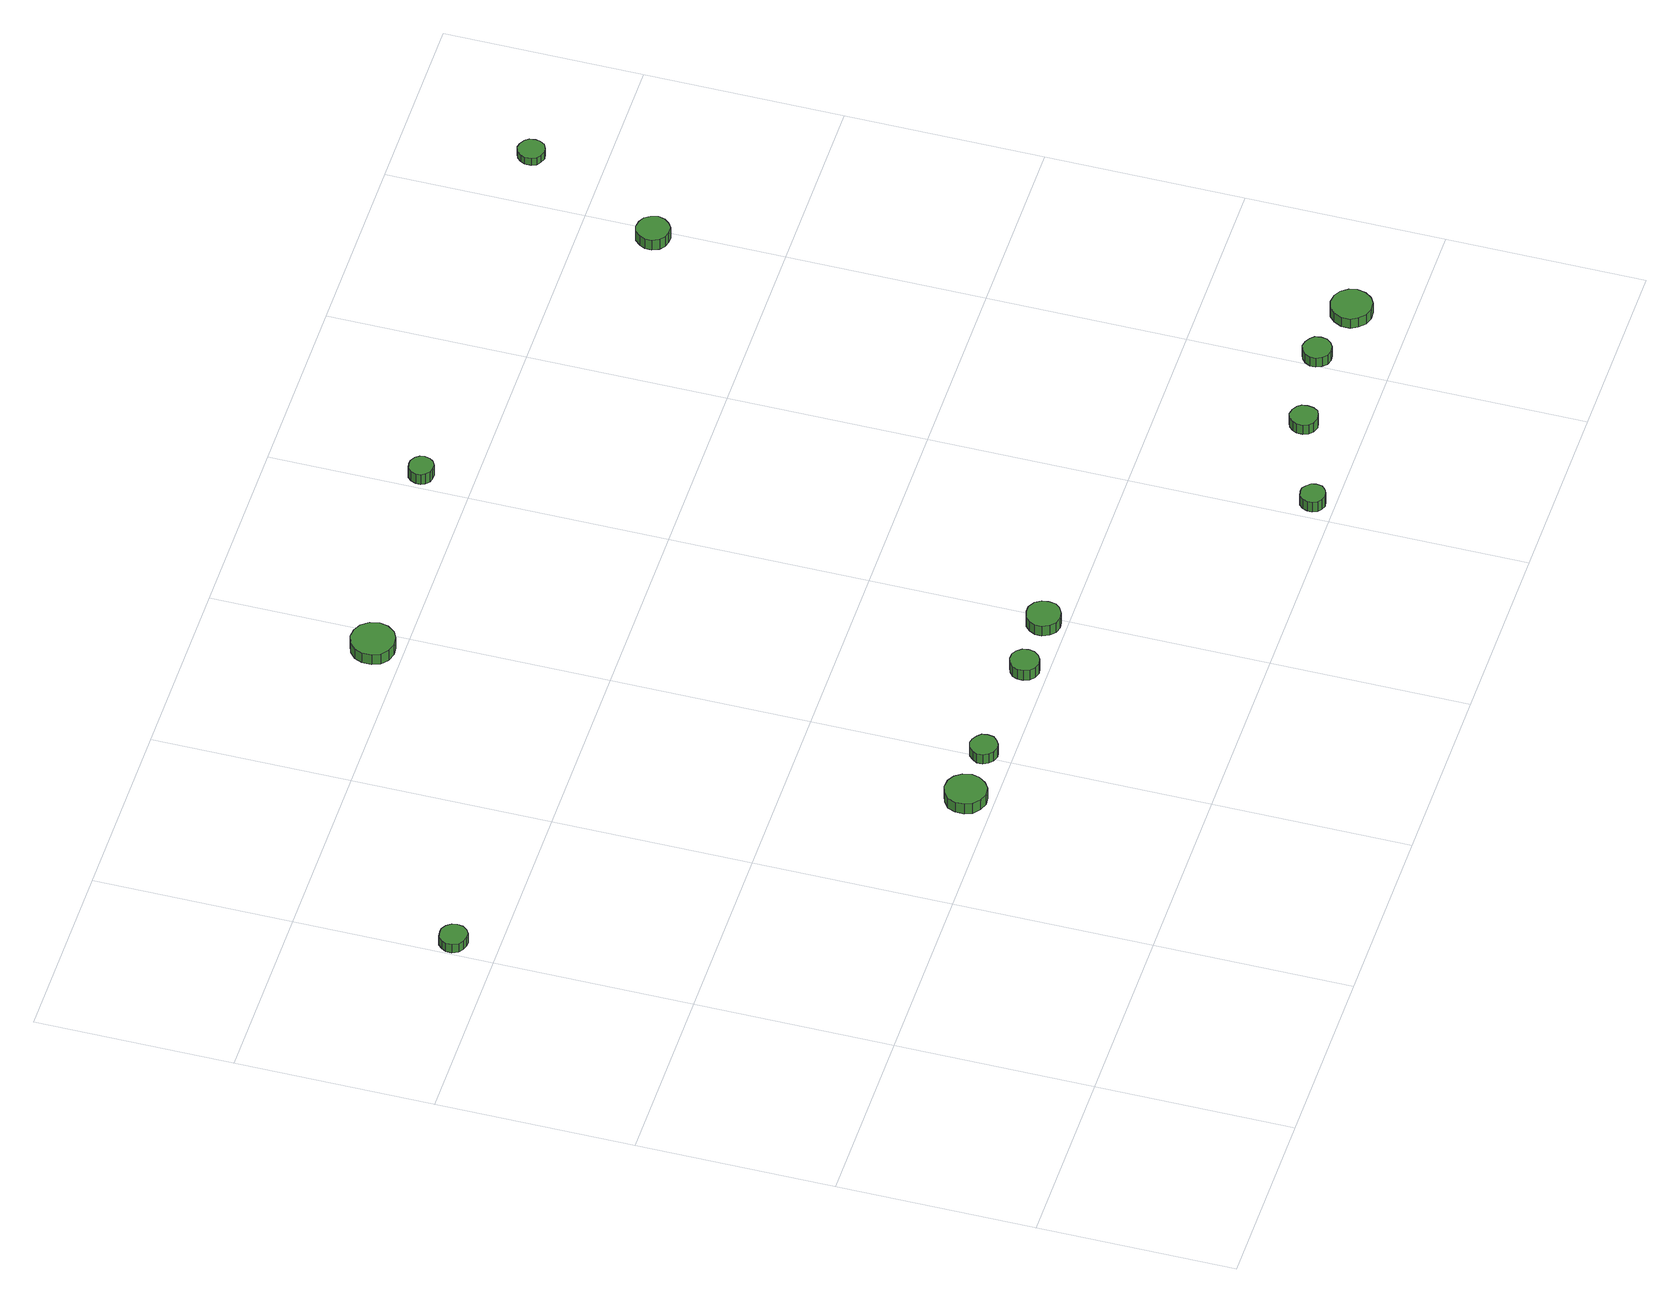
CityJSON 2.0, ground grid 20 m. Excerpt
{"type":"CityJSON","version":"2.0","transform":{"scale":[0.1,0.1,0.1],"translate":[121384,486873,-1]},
"CityObjects":{
"tree1":{"type":"SolitaryVegetationObject","attributes":{"function":"something"},"geometry":[{"type":"MultiSurface","lod":"1","boundaries":[[[0,1,2,3,4,5,6,7,8,9,10,11,12,13,14]],[[15,16,17,18,19,20,21,22,23,24,25,26,27,28,29]],[[0,29,28,1]],[[1,28,27,2]],[[2,27,26,3]],[[3,26,25,4]],[[4,25,24,5]],[[5,24,23,6]],[[6,23,22,7]],[[7,22,21,8]],[[8,21,20,9]],[[9,20,19,10]],[[10,19,18,11]],[[11,18,17,12]],[[12,17,16,13]],[[13,16,15,14]],[[14,15,29,0]]]}]},
"tree2":{"type":"SolitaryVegetationObject","attributes":{"function":"something"},"geometry":[{"type":"MultiSurface","lod":"1","boundaries":[[[30,31,32,33,34,35,36,37,38,39,40,41,42,43,44]],[[45,46,47,48,49,50,51,52,53,54,55,56,57,58,59]],[[30,59,58,31]],[[31,58,57,32]],[[32,57,56,33]],[[33,56,55,34]],[[34,55,54,35]],[[35,54,53,36]],[[36,53,52,37]],[[37,52,51,38]],[[38,51,50,39]],[[39,50,49,40]],[[40,49,48,41]],[[41,48,47,42]],[[42,47,46,43]],[[43,46,45,44]],[[44,45,59,30]]]}]},
"tree3":{"type":"SolitaryVegetationObject","attributes":{"function":"something"},"geometry":[{"type":"MultiSurface","lod":"1","boundaries":[[[60,61,62,63,64,65,66,67,68,69,70,71,72,73,74]],[[75,76,77,78,79,80,81,82,83,84,85,86,87,88,89]],[[60,89,88,61]],[[61,88,87,62]],[[62,87,86,63]],[[63,86,85,64]],[[64,85,84,65]],[[65,84,83,66]],[[66,83,82,67]],[[67,82,81,68]],[[68,81,80,69]],[[69,80,79,70]],[[70,79,78,71]],[[71,78,77,72]],[[72,77,76,73]],[[73,76,75,74]],[[74,75,89,60]]]}]},
"tree4":{"type":"SolitaryVegetationObject","attributes":{"function":"something"},"geometry":[{"type":"MultiSurface","lod":"1","boundaries":[[[90,91,92,93,94,95,96,97,98,99,100,101,102,103,104]],[[105,106,107,108,109,110,111,112,113,114,115,116,117,118,119]],[[90,119,118,91]],[[91,118,117,92]],[[92,117,116,93]],[[93,116,115,94]],[[94,115,114,95]],[[95,114,113,96]],[[96,113,112,97]],[[97,112,111,98]],[[98,111,110,99]],[[99,110,109,100]],[[100,109,108,101]],[[101,108,107,102]],[[102,107,106,103]],[[103,106,105,104]],[[104,105,119,90]]]}]},
"tree5":{"type":"SolitaryVegetationObject","attributes":{"function":"something"},"geometry":[{"type":"MultiSurface","lod":"1","boundaries":[[[120,121,122,123,124,125,126,127,128,129,130,131,132,133,134]],[[135,136,137,138,139,140,141,142,143,144,145,146,147,148,149]],[[120,149,148,121]],[[121,148,147,122]],[[122,147,146,123]],[[123,146,145,124]],[[124,145,144,125]],[[125,144,143,126]],[[126,143,142,127]],[[127,142,141,128]],[[128,141,140,129]],[[129,140,139,130]],[[130,139,138,131]],[[131,138,137,132]],[[132,137,136,133]],[[133,136,135,134]],[[134,135,149,120]]]}]},
"tree6":{"type":"SolitaryVegetationObject","attributes":{"function":"something"},"geometry":[{"type":"MultiSurface","lod":"1","boundaries":[[[150,151,152,153,154,155,156,157,158,159,160,161,162,163,164]],[[165,166,167,168,169,170,171,172,173,174,175,176,177,178,179]],[[150,179,178,151]],[[151,178,177,152]],[[152,177,176,153]],[[153,176,175,154]],[[154,175,174,155]],[[155,174,173,156]],[[156,173,172,157]],[[157,172,171,158]],[[158,171,170,159]],[[159,170,169,160]],[[160,169,168,161]],[[161,168,167,162]],[[162,167,166,163]],[[163,166,165,164]],[[164,165,179,150]]]}]},
"tree7":{"type":"SolitaryVegetationObject","attributes":{"function":"something"},"geometry":[{"type":"MultiSurface","lod":"1","boundaries":[[[180,181,182,183,184,185,186,187,188,189,190,191,192,193,194]],[[195,196,197,198,199,200,201,202,203,204,205,206,207,208,209]],[[180,209,208,181]],[[181,208,207,182]],[[182,207,206,183]],[[183,206,205,184]],[[184,205,204,185]],[[185,204,203,186]],[[186,203,202,187]],[[187,202,201,188]],[[188,201,200,189]],[[189,200,199,190]],[[190,199,198,191]],[[191,198,197,192]],[[192,197,196,193]],[[193,196,195,194]],[[194,195,209,180]]]}]},
"tree8":{"type":"SolitaryVegetationObject","attributes":{"function":"something"},"geometry":[{"type":"MultiSurface","lod":"1","boundaries":[[[210,211,212,213,214,215,216,217,218,219,220,221,222,223,224]],[[225,226,227,228,229,230,231,232,233,234,235,236,237,238,239]],[[210,239,238,211]],[[211,238,237,212]],[[212,237,236,213]],[[213,236,235,214]],[[214,235,234,215]],[[215,234,233,216]],[[216,233,232,217]],[[217,232,231,218]],[[218,231,230,219]],[[219,230,229,220]],[[220,229,228,221]],[[221,228,227,222]],[[222,227,226,223]],[[223,226,225,224]],[[224,225,239,210]]]}]},
"tree9":{"type":"SolitaryVegetationObject","attributes":{"function":"something"},"geometry":[{"type":"MultiSurface","lod":"1","boundaries":[[[240,241,242,243,244,245,246,247,248,249,250,251,252,253,254]],[[255,256,257,258,259,260,261,262,263,264,265,266,267,268,269]],[[240,269,268,241]],[[241,268,267,242]],[[242,267,266,243]],[[243,266,265,244]],[[244,265,264,245]],[[245,264,263,246]],[[246,263,262,247]],[[247,262,261,248]],[[248,261,260,249]],[[249,260,259,250]],[[250,259,258,251]],[[251,258,257,252]],[[252,257,256,253]],[[253,256,255,254]],[[254,255,269,240]]]}]},
"tree10":{"type":"SolitaryVegetationObject","attributes":{"function":"something"},"geometry":[{"type":"MultiSurface","lod":"1","boundaries":[[[270,271,272,273,274,275,276,277,278,279,280,281,282,283,284]],[[285,286,287,288,289,290,291,292,293,294,295,296,297,298,299]],[[270,299,298,271]],[[271,298,297,272]],[[272,297,296,273]],[[273,296,295,274]],[[274,295,294,275]],[[275,294,293,276]],[[276,293,292,277]],[[277,292,291,278]],[[278,291,290,279]],[[279,290,289,280]],[[280,289,288,281]],[[281,288,287,282]],[[282,287,286,283]],[[283,286,285,284]],[[284,285,299,270]]]}]},
"tree11":{"type":"SolitaryVegetationObject","attributes":{"function":"something"},"geometry":[{"type":"MultiSurface","lod":"1","boundaries":[[[300,301,302,303,304,305,306,307,308,309,310,311,312,313,314]],[[315,316,317,318,319,320,321,322,323,324,325,326,327,328,329]],[[300,329,328,301]],[[301,328,327,302]],[[302,327,326,303]],[[303,326,325,304]],[[304,325,324,305]],[[305,324,323,306]],[[306,323,322,307]],[[307,322,321,308]],[[308,321,320,309]],[[309,320,319,310]],[[310,319,318,311]],[[311,318,317,312]],[[312,317,316,313]],[[313,316,315,314]],[[314,315,329,300]]]}]},
"tree12":{"type":"SolitaryVegetationObject","attributes":{"function":"something"},"geometry":[{"type":"MultiSurface","lod":"1","boundaries":[[[330,331,332,333,334,335,336,337,338,339,340,341,342,343,344]],[[345,346,347,348,349,350,351,352,353,354,355,356,357,358,359]],[[330,359,358,331]],[[331,358,357,332]],[[332,357,356,333]],[[333,356,355,334]],[[334,355,354,335]],[[335,354,353,336]],[[336,353,352,337]],[[337,352,351,338]],[[338,351,350,339]],[[339,350,349,340]],[[340,349,348,341]],[[341,348,347,342]],[[342,347,346,343]],[[343,346,345,344]],[[344,345,359,330]]]}]},
"tree13":{"type":"SolitaryVegetationObject","attributes":{"function":"something"},"geometry":[{"type":"MultiSurface","lod":"1","boundaries":[[[360,361,362,363,364,365,366,367,368,369,370,371,372,373,374]],[[375,376,377,378,379,380,381,382,383,384,385,386,387,388,389]],[[360,389,388,361]],[[361,388,387,362]],[[362,387,386,363]],[[363,386,385,364]],[[364,385,384,365]],[[365,384,383,366]],[[366,383,382,367]],[[367,382,381,368]],[[368,381,380,369]],[[369,380,379,370]],[[370,379,378,371]],[[371,378,377,372]],[[372,377,376,373]],[[373,376,375,374]],[[374,375,389,360]]]}]}
},
"vertices":[
[31,645,17],[30,650,17],[26,655,17],[21,658,17],[16,658,17],[10,657,17],[6,653,17],[3,648,17],[3,642,17],[6,636,17],[10,633,17],[16,631,17],[21,631,17],[26,634,17],[30,639,17],[30,639,6],[26,634,6],[21,631,6],[16,631,6],[10,633,6],[6,636,6],[3,642,6],[3,648,6],[6,653,6],[10,657,6],[16,658,6],[21,658,6],[26,655,6],[30,650,6],[31,645,6],
[355,226,27],[353,235,27],[348,242,27],[341,246,27],[332,247,27],[324,244,27],[317,239,27],[314,231,27],[314,222,27],[317,214,27],[324,208,27],[332,205,27],[341,206,27],[348,211,27],[353,218,27],[353,218,14],[348,211,14],[341,206,14],[332,205,14],[324,208,14],[317,214,14],[314,222,14],[314,231,14],[317,239,14],[324,244,14],[332,247,14],[341,246,14],[348,242,14],[353,235,14],[355,226,14],
[413,227,25],[412,233,25],[408,237,25],[403,240,25],[398,241,25],[392,239,25],[388,235,25],[385,230,25],[385,224,25],[388,219,25],[392,215,25],[398,213,25],[403,214,25],[408,217,25],[412,221,25],[412,221,13],[408,217,13],[403,214,13],[398,213,13],[392,215,13],[388,219,13],[385,224,13],[385,230,13],[388,235,13],[392,239,13],[398,241,13],[403,240,13],[408,237,13],[412,233,13],[413,227,13],
[535,222,25],[534,228,25],[530,233,25],[525,236,25],[519,236,25],[513,234,25],[508,230,25],[506,225,25],[506,219,25],[508,213,25],[513,209,25],[519,207,25],[525,208,25],[530,211,25],[534,216,25],[534,216,12],[530,211,12],[525,208,12],[519,207,12],[513,209,12],[508,213,12],[506,219,12],[506,225,12],[508,230,12],[513,234,12],[519,236,12],[525,236,12],[530,233,12],[534,228,12],[535,222,12],
[393,828,28],[391,837,28],[385,845,28],[377,849,28],[368,850,28],[359,847,28],[352,841,28],[349,833,28],[349,823,28],[352,815,28],[359,809,28],[368,806,28],[377,807,28],[385,811,28],[391,819,28],[391,819,15],[385,811,15],[377,807,15],[368,806,15],[359,809,15],[352,815,15],[349,823,15],[349,833,15],[352,841,15],[359,847,15],[368,850,15],[377,849,15],[385,845,15],[391,837,15],[393,828,15],
[604,222,24],[603,229,24],[599,235,24],[592,239,24],[585,239,24],[578,237,24],[573,232,24],[570,226,24],[570,219,24],[573,212,24],[578,207,24],[585,205,24],[592,206,24],[599,210,24],[603,215,24],[603,215,11],[599,210,11],[592,206,11],[585,205,11],[578,207,11],[573,212,11],[570,219,11],[570,226,11],[573,232,11],[578,237,11],[585,239,11],[592,239,11],[599,235,11],[603,229,11],[604,222,11],
[833,22,20],[832,27,20],[828,31,20],[824,34,20],[819,34,20],[814,33,20],[810,29,20],[808,24,20],[808,19,20],[810,14,20],[814,11,20],[819,9,20],[824,10,20],[828,12,20],[832,16,20],[832,16,7],[828,12,7],[824,10,7],[819,9,7],[814,11,7],[810,14,7],[808,19,7],[808,24,7],[810,29,7],[814,33,7],[819,34,7],[824,34,7],[828,31,7],[832,27,7],[833,22,7],
[627,851,23],[626,856,23],[623,860,23],[618,863,23],[613,863,23],[608,862,23],[604,858,23],[602,853,23],[602,848,23],[604,844,23],[608,840,23],[613,839,23],[618,839,23],[623,842,23],[626,846,23],[626,846,10],[623,842,10],[618,839,10],[613,839,10],[608,840,10],[604,844,10],[602,848,10],[602,853,10],[604,858,10],[608,862,10],[613,863,10],[618,863,10],[623,860,10],[626,856,10],[627,851,10],
[934,60,19],[933,66,19],[930,70,19],[925,73,19],[919,74,19],[913,72,19],[909,68,19],[907,63,19],[907,57,19],[909,52,19],[913,48,19],[919,46,19],[925,47,19],[930,49,19],[933,54,19],[933,54,7],[930,49,7],[925,47,7],[919,46,7],[913,48,7],[909,52,7],[907,57,7],[907,63,7],[909,68,7],[913,72,7],[919,74,7],[925,73,7],[930,70,7],[933,66,7],[934,60,7],
[1027,74,19],[1026,80,19],[1022,84,19],[1017,87,19],[1011,88,19],[1005,86,19],[1001,82,19],[998,77,19],[998,71,19],[1001,65,19],[1005,61,19],[1011,59,19],[1017,60,19],[1022,63,19],[1026,68,19],[1026,68,7],[1022,63,7],[1017,60,7],[1011,59,7],[1005,61,7],[1001,65,7],[998,71,7],[998,77,7],[1001,82,7],[1005,86,7],[1011,88,7],[1017,87,7],[1022,84,7],[1026,80,7],[1027,74,7],
[1099,59,19],[1097,67,19],[1092,74,19],[1085,78,19],[1076,79,19],[1068,77,19],[1062,71,19],[1058,63,19],[1058,54,19],[1062,47,19],[1068,41,19],[1076,38,19],[1085,39,19],[1092,43,19],[1097,50,19],[1097,50,7],[1092,43,7],[1085,39,7],[1076,38,7],[1068,41,7],[1062,47,7],[1058,54,7],[1058,63,7],[1062,71,7],[1068,77,7],[1076,79,7],[1085,78,7],[1092,74,7],[1097,67,7],[1099,59,7],
[1003,728,23],[1001,735,23],[997,741,23],[991,744,23],[984,745,23],[978,743,23],[973,738,23],[970,732,23],[970,725,23],[973,718,23],[978,714,23],[984,712,23],[991,712,23],[997,716,23],[1001,721,23],[1001,721,10],[997,716,10],[991,712,10],[984,712,10],[978,714,10],[973,718,10],[970,725,10],[970,732,10],[973,738,10],[978,743,10],[984,745,10],[991,744,10],[997,741,10],[1001,735,10],[1003,728,10],
[1077,872,16],[1076,878,16],[1073,882,16],[1068,885,16],[1063,886,16],[1057,884,16],[1053,880,16],[1051,875,16],[1051,869,16],[1053,864,16],[1057,861,16],[1063,859,16],[1068,860,16],[1073,862,16],[1076,867,16],[1076,867,7],[1073,862,7],[1068,860,7],[1063,859,7],[1057,861,7],[1053,864,7],[1051,869,7],[1051,875,7],[1053,880,7],[1057,884,7],[1063,886,7],[1068,885,7],[1073,882,7],[1076,878,7],[1077,872,7]
]}
